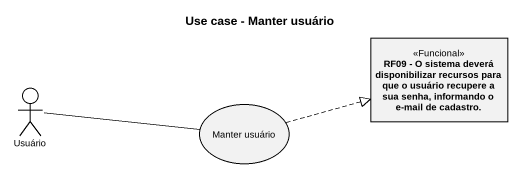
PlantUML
@startuml
title Use case - Manter usuário
allowmixing
hide circle
hide empty members
class "RF09 - O sistema deverá disponibilizar recursos para que o usuário recupere a sua senha, informando o e-mail de cadastro." as RF09_O_sistema_deverá <<Funcional>>
actor Usuário
usecase "Manter usuário" as Manter_usuário
Usuário -right- Manter_usuário
Manter_usuário .right.|> RF09_O_sistema_deverá
@enduml
